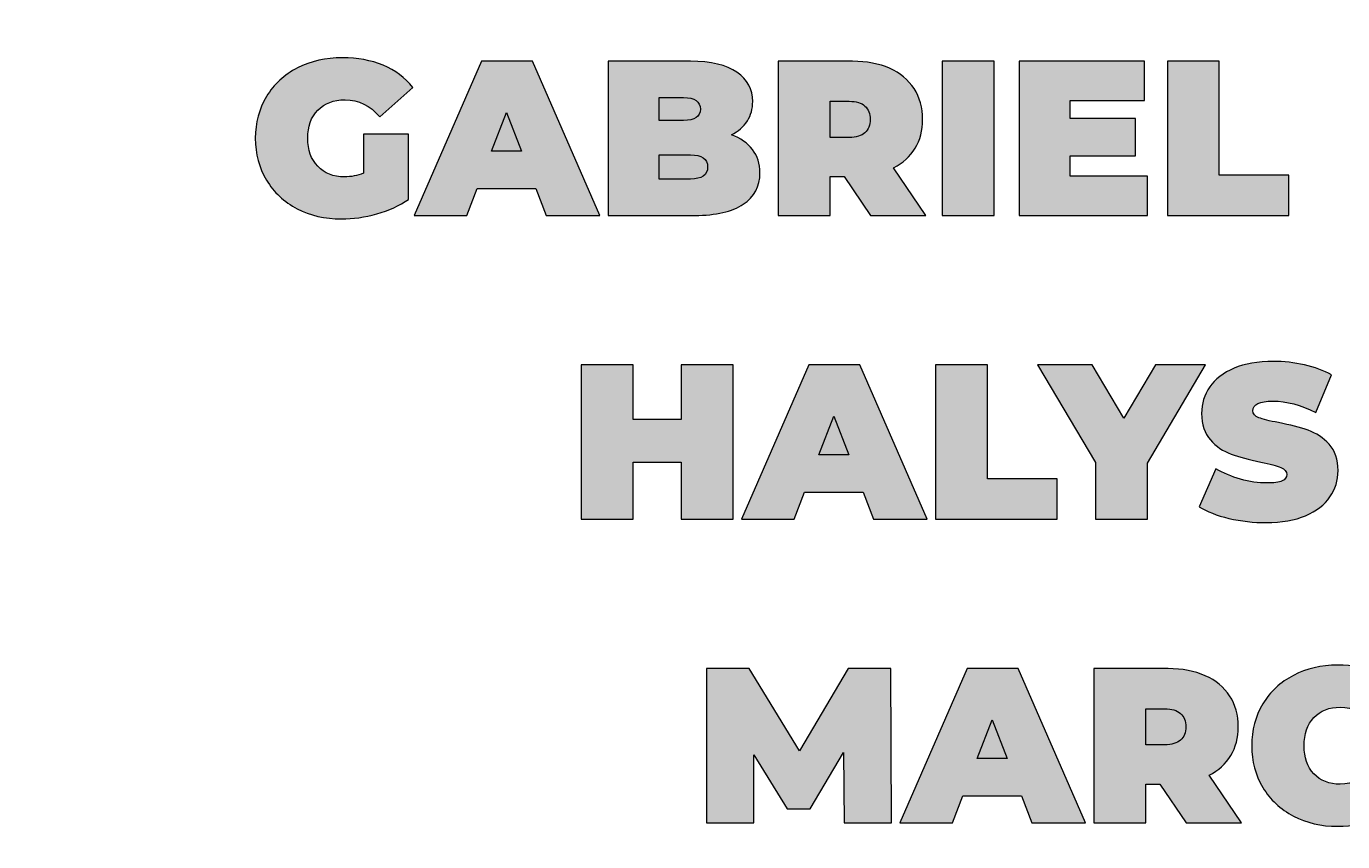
# Model space of a CAD drawing. Header units: centimetres. Extents: x -11.4 to 58.6, y -38.7 to 22.4.
# Drawn here: x -7.841 to -4.558, y 8.93 to 10.962 of the extents above; entities that cross this region are included whole.
import ezdxf

# ---------------------------------------------------------------- set-up
doc = ezdxf.new("R2010")
doc.units = ezdxf.units.CM
doc.header["$MEASUREMENT"] = 0
doc.layers.add('Camada 1', color=7, linetype='Continuous')

msp = doc.modelspace()

# ---------------------------------------------------------------- hatches: boundary and pattern name
at = {"layer": 'Camada 1', "true_color": 0x373435}
h = msp.add_hatch(color=250, dxfattribs=at)
edge = h.paths.add_edge_path()
edge.add_spline(control_points=[(-7.00018, 10.69326), (-7.00018, 10.69326), (-6.88766, 10.69326), (-6.88766, 10.69326), (-6.88766, 10.69326), (-6.88766, 10.53079), (-6.88766, 10.53079), (-6.91035, 10.51505), (-6.93669, 10.50298), (-6.9667, 10.49456), (-6.99671, 10.48615), (-7.02616, 10.48194), (-7.05507, 10.48194), (-7.09606, 10.48194), (-7.13283, 10.49045), (-7.1654, 10.50747), (-7.19796, 10.52448), (-7.22349, 10.54826), (-7.24196, 10.57882), (-7.26045, 10.60937), (-7.26969, 10.64404), (-7.26969, 10.68283), (-7.26969, 10.72162), (-7.26045, 10.75629), (-7.24196, 10.78685), (-7.22349, 10.8174), (-7.19769, 10.84119), (-7.16457, 10.8582), (-7.13146, 10.87522), (-7.09404, 10.88372), (-7.05233, 10.88372), (-7.01464, 10.88372), (-6.98088, 10.87741), (-6.95106, 10.86479), (-6.92123, 10.85217), (-6.89644, 10.83378), (-6.87668, 10.80962), (-6.87668, 10.80962), (-6.95957, 10.73662), (-6.95957, 10.73662), (-6.98372, 10.7648), (-7.01244, 10.77889), (-7.04574, 10.77889), (-7.07428, 10.77889), (-7.09697, 10.77029), (-7.1138, 10.75309), (-7.13064, 10.73589), (-7.13905, 10.71247), (-7.13905, 10.68283), (-7.13905, 10.65392), (-7.13073, 10.63069), (-7.11407, 10.61312), (-7.09743, 10.59556), (-7.0752, 10.58678), (-7.04739, 10.58678), (-7.03092, 10.58678), (-7.01518, 10.58989), (-7.00018, 10.59611), (-7.00018, 10.59611), (-7.00018, 10.69326), (-7.00018, 10.69326)], knot_values=[0, 0, 0, 0, 0.05, 0.05, 0.05, 0.1, 0.1, 0.1, 0.15, 0.15, 0.15, 0.2, 0.2, 0.2, 0.25, 0.25, 0.25, 0.3, 0.3, 0.3, 0.35, 0.35, 0.35, 0.4, 0.4, 0.4, 0.45, 0.45, 0.45, 0.5, 0.5, 0.5, 0.55, 0.55, 0.55, 0.6, 0.6, 0.6, 0.65, 0.65, 0.65, 0.7, 0.7, 0.7, 0.75, 0.75, 0.75, 0.8, 0.8, 0.8, 0.85, 0.85, 0.85, 0.9, 0.9, 0.9, 0.95, 0.95, 0.95, 1, 1, 1, 1], degree=3, periodic=1)
h = msp.add_hatch(color=250, dxfattribs=at)
edge = h.paths.add_edge_path()
edge.add_spline(control_points=[(-6.57041, 10.55769), (-6.57041, 10.55769), (-6.71641, 10.55769), (-6.71641, 10.55769), (-6.71641, 10.55769), (-6.74221, 10.49072), (-6.74221, 10.49072), (-6.74221, 10.49072), (-6.87394, 10.49072), (-6.87394, 10.49072), (-6.87394, 10.49072), (-6.70598, 10.87494), (-6.70598, 10.87494), (-6.70598, 10.87494), (-6.57864, 10.87494), (-6.57864, 10.87494), (-6.57864, 10.87494), (-6.41068, 10.49072), (-6.41068, 10.49072), (-6.41068, 10.49072), (-6.54461, 10.49072), (-6.54461, 10.49072), (-6.54461, 10.49072), (-6.57041, 10.55769), (-6.57041, 10.55769)], knot_values=[0, 0, 0, 0, 0.125, 0.125, 0.125, 0.25, 0.25, 0.25, 0.375, 0.375, 0.375, 0.5, 0.5, 0.5, 0.625, 0.625, 0.625, 0.75, 0.75, 0.75, 0.875, 0.875, 0.875, 1, 1, 1, 1], degree=3, periodic=1)
h = msp.add_hatch(color=250, dxfattribs=at)
edge = h.paths.add_edge_path()
edge.add_spline(control_points=[(-6.08245, 10.69161), (-6.05976, 10.6832), (-6.0422, 10.67094), (-6.02975, 10.65484), (-6.01731, 10.63874), (-6.01109, 10.61934), (-6.01109, 10.59666), (-6.01109, 10.56299), (-6.025, 10.53692), (-6.05281, 10.51844), (-6.08062, 10.49996), (-6.12087, 10.49072), (-6.17356, 10.49072), (-6.17356, 10.49072), (-6.38982, 10.49072), (-6.38982, 10.49072), (-6.38982, 10.49072), (-6.38982, 10.87494), (-6.38982, 10.87494), (-6.38982, 10.87494), (-6.18454, 10.87494), (-6.18454, 10.87494), (-6.13331, 10.87494), (-6.09461, 10.86579), (-6.06845, 10.8475), (-6.04229, 10.8292), (-6.02921, 10.80487), (-6.02921, 10.7745), (-6.02921, 10.75656), (-6.03369, 10.74046), (-6.04265, 10.72619), (-6.05162, 10.71192), (-6.06488, 10.7004), (-6.08245, 10.69161)], knot_values=[0, 0, 0, 0, 0.0909091, 0.0909091, 0.0909091, 0.1818182, 0.1818182, 0.1818182, 0.2727273, 0.2727273, 0.2727273, 0.3636364, 0.3636364, 0.3636364, 0.4545455, 0.4545455, 0.4545455, 0.5454545, 0.5454545, 0.5454545, 0.6363636, 0.6363636, 0.6363636, 0.7272727, 0.7272727, 0.7272727, 0.8181818, 0.8181818, 0.8181818, 0.9090909, 0.9090909, 0.9090909, 1, 1, 1, 1], degree=3, periodic=1)
h = msp.add_hatch(color=250, dxfattribs=at)
edge = h.paths.add_edge_path()
edge.add_spline(control_points=[(-5.80087, 10.58733), (-5.80087, 10.58733), (-5.836, 10.58733), (-5.836, 10.58733), (-5.836, 10.58733), (-5.836, 10.49072), (-5.836, 10.49072), (-5.836, 10.49072), (-5.96554, 10.49072), (-5.96554, 10.49072), (-5.96554, 10.49072), (-5.96554, 10.87494), (-5.96554, 10.87494), (-5.96554, 10.87494), (-5.78056, 10.87494), (-5.78056, 10.87494), (-5.74507, 10.87494), (-5.71415, 10.86909), (-5.6878, 10.85738), (-5.66145, 10.84567), (-5.64114, 10.82884), (-5.62687, 10.80688), (-5.6126, 10.78492), (-5.60547, 10.75931), (-5.60547, 10.73004), (-5.60547, 10.70259), (-5.61169, 10.67862), (-5.62413, 10.65813), (-5.63657, 10.63764), (-5.6545, 10.62136), (-5.67792, 10.60928), (-5.67792, 10.60928), (-5.59723, 10.49072), (-5.59723, 10.49072), (-5.59723, 10.49072), (-5.73555, 10.49072), (-5.73555, 10.49072), (-5.73555, 10.49072), (-5.80087, 10.58733), (-5.80087, 10.58733)], knot_values=[0, 0, 0, 0, 0.0769231, 0.0769231, 0.0769231, 0.1538462, 0.1538462, 0.1538462, 0.2307692, 0.2307692, 0.2307692, 0.3076923, 0.3076923, 0.3076923, 0.3846154, 0.3846154, 0.3846154, 0.4615385, 0.4615385, 0.4615385, 0.5384615, 0.5384615, 0.5384615, 0.6153846, 0.6153846, 0.6153846, 0.6923077, 0.6923077, 0.6923077, 0.7692308, 0.7692308, 0.7692308, 0.8461538, 0.8461538, 0.8461538, 0.9230769, 0.9230769, 0.9230769, 1, 1, 1, 1], degree=3, periodic=1)
h = msp.add_hatch(color=250, dxfattribs=at)
edge = h.paths.add_edge_path()
edge.add_spline(control_points=[(-5.55662, 10.87494), (-5.55662, 10.87494), (-5.42708, 10.87494), (-5.42708, 10.87494), (-5.42708, 10.87494), (-5.42708, 10.49072), (-5.42708, 10.49072), (-5.42708, 10.49072), (-5.55662, 10.49072), (-5.55662, 10.49072), (-5.55662, 10.49072), (-5.55662, 10.87494), (-5.55662, 10.87494)], knot_values=[0, 0, 0, 0, 0.25, 0.25, 0.25, 0.5, 0.5, 0.5, 0.75, 0.75, 0.75, 1, 1, 1, 1], degree=3, periodic=1)
h = msp.add_hatch(color=250, dxfattribs=at)
edge = h.paths.add_edge_path()
edge.add_spline(control_points=[(-5.04506, 10.58842), (-5.04506, 10.58842), (-5.04506, 10.49072), (-5.04506, 10.49072), (-5.04506, 10.49072), (-5.36451, 10.49072), (-5.36451, 10.49072), (-5.36451, 10.49072), (-5.36451, 10.87494), (-5.36451, 10.87494), (-5.36451, 10.87494), (-5.05219, 10.87494), (-5.05219, 10.87494), (-5.05219, 10.87494), (-5.05219, 10.77724), (-5.05219, 10.77724), (-5.05219, 10.77724), (-5.23716, 10.77724), (-5.23716, 10.77724), (-5.23716, 10.77724), (-5.23716, 10.73223), (-5.23716, 10.73223), (-5.23716, 10.73223), (-5.0747, 10.73223), (-5.0747, 10.73223), (-5.0747, 10.73223), (-5.0747, 10.63892), (-5.0747, 10.63892), (-5.0747, 10.63892), (-5.23716, 10.63892), (-5.23716, 10.63892), (-5.23716, 10.63892), (-5.23716, 10.58842), (-5.23716, 10.58842), (-5.23716, 10.58842), (-5.04506, 10.58842), (-5.04506, 10.58842)], knot_values=[0, 0, 0, 0, 0.0833333, 0.0833333, 0.0833333, 0.1666667, 0.1666667, 0.1666667, 0.25, 0.25, 0.25, 0.3333333, 0.3333333, 0.3333333, 0.4166667, 0.4166667, 0.4166667, 0.5, 0.5, 0.5, 0.5833333, 0.5833333, 0.5833333, 0.6666667, 0.6666667, 0.6666667, 0.75, 0.75, 0.75, 0.8333333, 0.8333333, 0.8333333, 0.9166667, 0.9166667, 0.9166667, 1, 1, 1, 1], degree=3, periodic=1)
h = msp.add_hatch(color=250, dxfattribs=at)
edge = h.paths.add_edge_path()
edge.add_spline(control_points=[(-4.99511, 10.87494), (-4.99511, 10.87494), (-4.86557, 10.87494), (-4.86557, 10.87494), (-4.86557, 10.87494), (-4.86557, 10.59117), (-4.86557, 10.59117), (-4.86557, 10.59117), (-4.69212, 10.59117), (-4.69212, 10.59117), (-4.69212, 10.59117), (-4.69212, 10.49072), (-4.69212, 10.49072), (-4.69212, 10.49072), (-4.99511, 10.49072), (-4.99511, 10.49072), (-4.99511, 10.49072), (-4.99511, 10.87494), (-4.99511, 10.87494)], knot_values=[0, 0, 0, 0, 0.1666667, 0.1666667, 0.1666667, 0.3333333, 0.3333333, 0.3333333, 0.5, 0.5, 0.5, 0.6666667, 0.6666667, 0.6666667, 0.8333333, 0.8333333, 0.8333333, 1, 1, 1, 1], degree=3, periodic=1)
h = msp.add_hatch(color=250, dxfattribs=at)
edge = h.paths.add_edge_path()
edge.add_spline(control_points=[(-6.26248, 10.78438), (-6.26248, 10.78438), (-6.26248, 10.72729), (-6.26248, 10.72729), (-6.26248, 10.72729), (-6.2021, 10.72729), (-6.2021, 10.72729), (-6.17393, 10.72729), (-6.15984, 10.7368), (-6.15984, 10.75583), (-6.15984, 10.77486), (-6.17393, 10.78438), (-6.2021, 10.78438), (-6.2021, 10.78438), (-6.26248, 10.78438), (-6.26248, 10.78438)], knot_values=[0, 0, 0, 0, 0.2, 0.2, 0.2, 0.4, 0.4, 0.4, 0.6, 0.6, 0.6, 0.8, 0.8, 0.8, 1, 1, 1, 1], degree=3, periodic=1)
h = msp.add_hatch(color=250, dxfattribs=at)
edge = h.paths.add_edge_path()
edge.add_spline(control_points=[(-5.7361, 10.73004), (-5.7361, 10.74431), (-5.74049, 10.75538), (-5.74927, 10.76325), (-5.75806, 10.77111), (-5.77123, 10.77504), (-5.78879, 10.77504), (-5.78879, 10.77504), (-5.836, 10.77504), (-5.836, 10.77504), (-5.836, 10.77504), (-5.836, 10.68503), (-5.836, 10.68503), (-5.836, 10.68503), (-5.78879, 10.68503), (-5.78879, 10.68503), (-5.77123, 10.68503), (-5.75806, 10.68896), (-5.74927, 10.69683), (-5.74049, 10.7047), (-5.7361, 10.71577), (-5.7361, 10.73004)], knot_values=[0, 0, 0, 0, 0.1428571, 0.1428571, 0.1428571, 0.2857143, 0.2857143, 0.2857143, 0.4285714, 0.4285714, 0.4285714, 0.5714286, 0.5714286, 0.5714286, 0.7142857, 0.7142857, 0.7142857, 0.8571429, 0.8571429, 0.8571429, 1, 1, 1, 1], degree=3, periodic=1)
h = msp.add_hatch(color=250, dxfattribs=at)
edge = h.paths.add_edge_path()
edge.add_spline(control_points=[(-6.60608, 10.651), (-6.60608, 10.651), (-6.64341, 10.7476), (-6.64341, 10.7476), (-6.64341, 10.7476), (-6.68073, 10.651), (-6.68073, 10.651), (-6.68073, 10.651), (-6.60608, 10.651), (-6.60608, 10.651)], knot_values=[0, 0, 0, 0, 0.3333333, 0.3333333, 0.3333333, 0.6666667, 0.6666667, 0.6666667, 1, 1, 1, 1], degree=3, periodic=1)
h = msp.add_hatch(color=250, dxfattribs=at)
edge = h.paths.add_edge_path()
edge.add_spline(control_points=[(-6.18454, 10.58129), (-6.156, 10.58129), (-6.14173, 10.59135), (-6.14173, 10.61148), (-6.14173, 10.6316), (-6.156, 10.64167), (-6.18454, 10.64167), (-6.18454, 10.64167), (-6.26248, 10.64167), (-6.26248, 10.64167), (-6.26248, 10.64167), (-6.26248, 10.58129), (-6.26248, 10.58129), (-6.26248, 10.58129), (-6.18454, 10.58129), (-6.18454, 10.58129)], knot_values=[0, 0, 0, 0, 0.2, 0.2, 0.2, 0.4, 0.4, 0.4, 0.6, 0.6, 0.6, 0.8, 0.8, 0.8, 1, 1, 1, 1], degree=3, periodic=1)
h = msp.add_hatch(color=250, dxfattribs=at)
edge = h.paths.add_edge_path()
edge.add_spline(control_points=[(-6.07833, 10.11803), (-6.07833, 10.11803), (-6.07833, 9.73381), (-6.07833, 9.73381), (-6.07833, 9.73381), (-6.20787, 9.73381), (-6.20787, 9.73381), (-6.20787, 9.73381), (-6.20787, 9.87542), (-6.20787, 9.87542), (-6.20787, 9.87542), (-6.32753, 9.87542), (-6.32753, 9.87542), (-6.32753, 9.87542), (-6.32753, 9.73381), (-6.32753, 9.73381), (-6.32753, 9.73381), (-6.45706, 9.73381), (-6.45706, 9.73381), (-6.45706, 9.73381), (-6.45706, 10.11803), (-6.45706, 10.11803), (-6.45706, 10.11803), (-6.32753, 10.11803), (-6.32753, 10.11803), (-6.32753, 10.11803), (-6.32753, 9.98191), (-6.32753, 9.98191), (-6.32753, 9.98191), (-6.20787, 9.98191), (-6.20787, 9.98191), (-6.20787, 9.98191), (-6.20787, 10.11803), (-6.20787, 10.11803), (-6.20787, 10.11803), (-6.07833, 10.11803), (-6.07833, 10.11803)], knot_values=[0, 0, 0, 0, 0.0833333, 0.0833333, 0.0833333, 0.1666667, 0.1666667, 0.1666667, 0.25, 0.25, 0.25, 0.3333333, 0.3333333, 0.3333333, 0.4166667, 0.4166667, 0.4166667, 0.5, 0.5, 0.5, 0.5833333, 0.5833333, 0.5833333, 0.6666667, 0.6666667, 0.6666667, 0.75, 0.75, 0.75, 0.8333333, 0.8333333, 0.8333333, 0.9166667, 0.9166667, 0.9166667, 1, 1, 1, 1], degree=3, periodic=1)
h = msp.add_hatch(color=250, dxfattribs=at)
edge = h.paths.add_edge_path()
edge.add_spline(control_points=[(-5.75394, 9.80077), (-5.75394, 9.80077), (-5.89995, 9.80077), (-5.89995, 9.80077), (-5.89995, 9.80077), (-5.92574, 9.73381), (-5.92574, 9.73381), (-5.92574, 9.73381), (-6.05748, 9.73381), (-6.05748, 9.73381), (-6.05748, 9.73381), (-5.88952, 10.11803), (-5.88952, 10.11803), (-5.88952, 10.11803), (-5.76218, 10.11803), (-5.76218, 10.11803), (-5.76218, 10.11803), (-5.59422, 9.73381), (-5.59422, 9.73381), (-5.59422, 9.73381), (-5.72814, 9.73381), (-5.72814, 9.73381), (-5.72814, 9.73381), (-5.75394, 9.80077), (-5.75394, 9.80077)], knot_values=[0, 0, 0, 0, 0.125, 0.125, 0.125, 0.25, 0.25, 0.25, 0.375, 0.375, 0.375, 0.5, 0.5, 0.5, 0.625, 0.625, 0.625, 0.75, 0.75, 0.75, 0.875, 0.875, 0.875, 1, 1, 1, 1], degree=3, periodic=1)
h = msp.add_hatch(color=250, dxfattribs=at)
edge = h.paths.add_edge_path()
edge.add_spline(control_points=[(-5.57336, 10.11803), (-5.57336, 10.11803), (-5.44382, 10.11803), (-5.44382, 10.11803), (-5.44382, 10.11803), (-5.44382, 9.83426), (-5.44382, 9.83426), (-5.44382, 9.83426), (-5.27037, 9.83426), (-5.27037, 9.83426), (-5.27037, 9.83426), (-5.27037, 9.73381), (-5.27037, 9.73381), (-5.27037, 9.73381), (-5.57336, 9.73381), (-5.57336, 9.73381), (-5.57336, 9.73381), (-5.57336, 10.11803), (-5.57336, 10.11803)], knot_values=[0, 0, 0, 0, 0.1666667, 0.1666667, 0.1666667, 0.3333333, 0.3333333, 0.3333333, 0.5, 0.5, 0.5, 0.6666667, 0.6666667, 0.6666667, 0.8333333, 0.8333333, 0.8333333, 1, 1, 1, 1], degree=3, periodic=1)
h = msp.add_hatch(color=250, dxfattribs=at)
edge = h.paths.add_edge_path()
edge.add_spline(control_points=[(-5.04478, 9.87323), (-5.04478, 9.87323), (-5.04478, 9.73381), (-5.04478, 9.73381), (-5.04478, 9.73381), (-5.17432, 9.73381), (-5.17432, 9.73381), (-5.17432, 9.73381), (-5.17432, 9.87487), (-5.17432, 9.87487), (-5.17432, 9.87487), (-5.31923, 10.11803), (-5.31923, 10.11803), (-5.31923, 10.11803), (-5.18255, 10.11803), (-5.18255, 10.11803), (-5.18255, 10.11803), (-5.10406, 9.9852), (-5.10406, 9.9852), (-5.10406, 9.9852), (-5.02502, 10.11803), (-5.02502, 10.11803), (-5.02502, 10.11803), (-4.89988, 10.11803), (-4.89988, 10.11803), (-4.89988, 10.11803), (-5.04478, 9.87323), (-5.04478, 9.87323)], knot_values=[0, 0, 0, 0, 0.1111111, 0.1111111, 0.1111111, 0.2222222, 0.2222222, 0.2222222, 0.3333333, 0.3333333, 0.3333333, 0.4444444, 0.4444444, 0.4444444, 0.5555556, 0.5555556, 0.5555556, 0.6666667, 0.6666667, 0.6666667, 0.7777778, 0.7777778, 0.7777778, 0.8888889, 0.8888889, 0.8888889, 1, 1, 1, 1], degree=3, periodic=1)
h = msp.add_hatch(color=250, dxfattribs=at)
edge = h.paths.add_edge_path()
edge.add_spline(control_points=[(-4.74839, 9.72503), (-4.78022, 9.72503), (-4.81123, 9.72859), (-4.84142, 9.73573), (-4.87161, 9.74287), (-4.8964, 9.75247), (-4.91579, 9.76455), (-4.91579, 9.76455), (-4.87408, 9.85896), (-4.87408, 9.85896), (-4.85578, 9.84835), (-4.83529, 9.83984), (-4.8126, 9.83343), (-4.78992, 9.82703), (-4.76814, 9.82383), (-4.74729, 9.82383), (-4.72936, 9.82383), (-4.71655, 9.82556), (-4.70887, 9.82904), (-4.70118, 9.83252), (-4.69734, 9.83773), (-4.69734, 9.84468), (-4.69734, 9.85274), (-4.70237, 9.85877), (-4.71243, 9.8628), (-4.7225, 9.86682), (-4.73905, 9.87121), (-4.76211, 9.87597), (-4.79175, 9.88219), (-4.81645, 9.88887), (-4.83621, 9.89601), (-4.85597, 9.90314), (-4.87316, 9.91485), (-4.8878, 9.93114), (-4.90244, 9.94742), (-4.90976, 9.96946), (-4.90976, 9.99727), (-4.90976, 10.02143), (-4.90299, 10.04338), (-4.88945, 10.06314), (-4.87591, 10.0829), (-4.85569, 10.09845), (-4.82879, 10.1098), (-4.8019, 10.12114), (-4.76924, 10.12681), (-4.73082, 10.12681), (-4.70447, 10.12681), (-4.67859, 10.12398), (-4.65315, 10.11831), (-4.62772, 10.11263), (-4.60531, 10.10431), (-4.58592, 10.09333), (-4.58592, 10.09333), (-4.62489, 9.99947), (-4.62489, 9.99947), (-4.66258, 10.0185), (-4.69826, 10.02801), (-4.73192, 10.02801), (-4.76522, 10.02801), (-4.78187, 10.01996), (-4.78187, 10.00386), (-4.78187, 9.99618), (-4.77693, 9.99042), (-4.76705, 9.98657), (-4.75717, 9.98273), (-4.74088, 9.97861), (-4.7182, 9.97422), (-4.68892, 9.96873), (-4.66422, 9.96242), (-4.6441, 9.95529), (-4.62397, 9.94815), (-4.6065, 9.93653), (-4.59168, 9.92043), (-4.57686, 9.90433), (-4.56945, 9.88238), (-4.56945, 9.85456), (-4.56945, 9.83041), (-4.57622, 9.80855), (-4.58976, 9.78897), (-4.6033, 9.7694), (-4.62351, 9.75385), (-4.65041, 9.74232), (-4.6773, 9.73079), (-4.70996, 9.72503), (-4.74839, 9.72503)], knot_values=[0, 0, 0, 0, 0.0357143, 0.0357143, 0.0357143, 0.0714286, 0.0714286, 0.0714286, 0.1071429, 0.1071429, 0.1071429, 0.1428571, 0.1428571, 0.1428571, 0.1785714, 0.1785714, 0.1785714, 0.2142857, 0.2142857, 0.2142857, 0.25, 0.25, 0.25, 0.2857143, 0.2857143, 0.2857143, 0.3214286, 0.3214286, 0.3214286, 0.3571429, 0.3571429, 0.3571429, 0.3928571, 0.3928571, 0.3928571, 0.4285714, 0.4285714, 0.4285714, 0.4642857, 0.4642857, 0.4642857, 0.5, 0.5, 0.5, 0.5357143, 0.5357143, 0.5357143, 0.5714286, 0.5714286, 0.5714286, 0.6071429, 0.6071429, 0.6071429, 0.6428571, 0.6428571, 0.6428571, 0.6785714, 0.6785714, 0.6785714, 0.7142857, 0.7142857, 0.7142857, 0.75, 0.75, 0.75, 0.7857143, 0.7857143, 0.7857143, 0.8214286, 0.8214286, 0.8214286, 0.8571429, 0.8571429, 0.8571429, 0.8928571, 0.8928571, 0.8928571, 0.9285714, 0.9285714, 0.9285714, 0.9642857, 0.9642857, 0.9642857, 1, 1, 1, 1], degree=3, periodic=1)
h = msp.add_hatch(color=250, dxfattribs=at)
edge = h.paths.add_edge_path()
edge.add_spline(control_points=[(-5.78962, 9.89408), (-5.78962, 9.89408), (-5.82694, 9.99069), (-5.82694, 9.99069), (-5.82694, 9.99069), (-5.86427, 9.89408), (-5.86427, 9.89408), (-5.86427, 9.89408), (-5.78962, 9.89408), (-5.78962, 9.89408)], knot_values=[0, 0, 0, 0, 0.3333333, 0.3333333, 0.3333333, 0.6666667, 0.6666667, 0.6666667, 1, 1, 1, 1], degree=3, periodic=1)
h = msp.add_hatch(color=250, dxfattribs=at)
edge = h.paths.add_edge_path()
edge.add_spline(control_points=[(-5.80142, 8.9769), (-5.80142, 8.9769), (-5.80252, 9.15199), (-5.80252, 9.15199), (-5.80252, 9.15199), (-5.88595, 9.01148), (-5.88595, 9.01148), (-5.88595, 9.01148), (-5.94303, 9.01148), (-5.94303, 9.01148), (-5.94303, 9.01148), (-6.02646, 9.14595), (-6.02646, 9.14595), (-6.02646, 9.14595), (-6.02646, 8.9769), (-6.02646, 8.9769), (-6.02646, 8.9769), (-6.14447, 8.9769), (-6.14447, 8.9769), (-6.14447, 8.9769), (-6.14447, 9.36112), (-6.14447, 9.36112), (-6.14447, 9.36112), (-6.03799, 9.36112), (-6.03799, 9.36112), (-6.03799, 9.36112), (-5.91284, 9.15638), (-5.91284, 9.15638), (-5.91284, 9.15638), (-5.79099, 9.36112), (-5.79099, 9.36112), (-5.79099, 9.36112), (-5.68451, 9.36112), (-5.68451, 9.36112), (-5.68451, 9.36112), (-5.68341, 8.9769), (-5.68341, 8.9769), (-5.68341, 8.9769), (-5.80142, 8.9769), (-5.80142, 8.9769)], knot_values=[0, 0, 0, 0, 0.0769231, 0.0769231, 0.0769231, 0.1538462, 0.1538462, 0.1538462, 0.2307692, 0.2307692, 0.2307692, 0.3076923, 0.3076923, 0.3076923, 0.3846154, 0.3846154, 0.3846154, 0.4615385, 0.4615385, 0.4615385, 0.5384615, 0.5384615, 0.5384615, 0.6153846, 0.6153846, 0.6153846, 0.6923077, 0.6923077, 0.6923077, 0.7692308, 0.7692308, 0.7692308, 0.8461538, 0.8461538, 0.8461538, 0.9230769, 0.9230769, 0.9230769, 1, 1, 1, 1], degree=3, periodic=1)
h = msp.add_hatch(color=250, dxfattribs=at)
edge = h.paths.add_edge_path()
edge.add_spline(control_points=[(-5.35902, 9.04386), (-5.35902, 9.04386), (-5.50502, 9.04386), (-5.50502, 9.04386), (-5.50502, 9.04386), (-5.53082, 8.9769), (-5.53082, 8.9769), (-5.53082, 8.9769), (-5.66255, 8.9769), (-5.66255, 8.9769), (-5.66255, 8.9769), (-5.49459, 9.36112), (-5.49459, 9.36112), (-5.49459, 9.36112), (-5.36725, 9.36112), (-5.36725, 9.36112), (-5.36725, 9.36112), (-5.19929, 8.9769), (-5.19929, 8.9769), (-5.19929, 8.9769), (-5.33322, 8.9769), (-5.33322, 8.9769), (-5.33322, 8.9769), (-5.35902, 9.04386), (-5.35902, 9.04386)], knot_values=[0, 0, 0, 0, 0.125, 0.125, 0.125, 0.25, 0.25, 0.25, 0.375, 0.375, 0.375, 0.5, 0.5, 0.5, 0.625, 0.625, 0.625, 0.75, 0.75, 0.75, 0.875, 0.875, 0.875, 1, 1, 1, 1], degree=3, periodic=1)
h = msp.add_hatch(color=250, dxfattribs=at)
edge = h.paths.add_edge_path()
edge.add_spline(control_points=[(-5.01377, 9.0735), (-5.01377, 9.0735), (-5.0489, 9.0735), (-5.0489, 9.0735), (-5.0489, 9.0735), (-5.0489, 8.9769), (-5.0489, 8.9769), (-5.0489, 8.9769), (-5.17843, 8.9769), (-5.17843, 8.9769), (-5.17843, 8.9769), (-5.17843, 9.36112), (-5.17843, 9.36112), (-5.17843, 9.36112), (-4.99346, 9.36112), (-4.99346, 9.36112), (-4.95796, 9.36112), (-4.92704, 9.35526), (-4.9007, 9.34355), (-4.87435, 9.33184), (-4.85404, 9.31501), (-4.83977, 9.29306), (-4.8255, 9.2711), (-4.81837, 9.24548), (-4.81837, 9.21621), (-4.81837, 9.18877), (-4.82458, 9.1648), (-4.83703, 9.14431), (-4.84947, 9.12382), (-4.8674, 9.10753), (-4.89082, 9.09546), (-4.89082, 9.09546), (-4.81013, 8.9769), (-4.81013, 8.9769), (-4.81013, 8.9769), (-4.94845, 8.9769), (-4.94845, 8.9769), (-4.94845, 8.9769), (-5.01377, 9.0735), (-5.01377, 9.0735)], knot_values=[0, 0, 0, 0, 0.0769231, 0.0769231, 0.0769231, 0.1538462, 0.1538462, 0.1538462, 0.2307692, 0.2307692, 0.2307692, 0.3076923, 0.3076923, 0.3076923, 0.3846154, 0.3846154, 0.3846154, 0.4615385, 0.4615385, 0.4615385, 0.5384615, 0.5384615, 0.5384615, 0.6153846, 0.6153846, 0.6153846, 0.6923077, 0.6923077, 0.6923077, 0.7692308, 0.7692308, 0.7692308, 0.8461538, 0.8461538, 0.8461538, 0.9230769, 0.9230769, 0.9230769, 1, 1, 1, 1], degree=3, periodic=1)
h = msp.add_hatch(color=250, dxfattribs=at)
edge = h.paths.add_edge_path()
edge.add_spline(control_points=[(-4.57082, 8.96812), (-4.61144, 8.96812), (-4.64803, 8.97662), (-4.6806, 8.99364), (-4.71316, 9.01066), (-4.73869, 9.03444), (-4.75716, 9.065), (-4.77564, 9.09555), (-4.78488, 9.13022), (-4.78488, 9.16901), (-4.78488, 9.2078), (-4.77564, 9.24247), (-4.75716, 9.27302), (-4.73869, 9.30357), (-4.71316, 9.32736), (-4.6806, 9.34438), (-4.64803, 9.36139), (-4.61144, 9.3699), (-4.57082, 9.3699), (-4.53349, 9.3699), (-4.50019, 9.36331), (-4.47092, 9.35014), (-4.44165, 9.33697), (-4.4175, 9.31794), (-4.39847, 9.29306), (-4.39847, 9.29306), (-4.48025, 9.22005), (-4.48025, 9.22005), (-4.50404, 9.25006), (-4.53203, 9.26506), (-4.56423, 9.26506), (-4.59131, 9.26506), (-4.61308, 9.25637), (-4.62955, 9.23899), (-4.64602, 9.22161), (-4.65425, 9.19828), (-4.65425, 9.16901), (-4.65425, 9.13973), (-4.64602, 9.11641), (-4.62955, 9.09903), (-4.61308, 9.08164), (-4.59131, 9.07295), (-4.56423, 9.07295), (-4.53203, 9.07295), (-4.50404, 9.08795), (-4.48025, 9.11796), (-4.48025, 9.11796), (-4.39847, 9.04496), (-4.39847, 9.04496), (-4.4175, 9.02008), (-4.44165, 9.00105), (-4.47092, 8.98788), (-4.50019, 8.9747), (-4.53349, 8.96812), (-4.57082, 8.96812)], knot_values=[0, 0, 0, 0, 0.0555556, 0.0555556, 0.0555556, 0.1111111, 0.1111111, 0.1111111, 0.1666667, 0.1666667, 0.1666667, 0.2222222, 0.2222222, 0.2222222, 0.2777778, 0.2777778, 0.2777778, 0.3333333, 0.3333333, 0.3333333, 0.3888889, 0.3888889, 0.3888889, 0.4444444, 0.4444444, 0.4444444, 0.5, 0.5, 0.5, 0.5555556, 0.5555556, 0.5555556, 0.6111111, 0.6111111, 0.6111111, 0.6666667, 0.6666667, 0.6666667, 0.7222222, 0.7222222, 0.7222222, 0.7777778, 0.7777778, 0.7777778, 0.8333333, 0.8333333, 0.8333333, 0.8888889, 0.8888889, 0.8888889, 0.9444444, 0.9444444, 0.9444444, 1, 1, 1, 1], degree=3, periodic=1)
h = msp.add_hatch(color=250, dxfattribs=at)
edge = h.paths.add_edge_path()
edge.add_spline(control_points=[(-4.949, 9.21621), (-4.949, 9.23048), (-4.95339, 9.24155), (-4.96217, 9.24942), (-4.97096, 9.25729), (-4.98413, 9.26122), (-5.00169, 9.26122), (-5.00169, 9.26122), (-5.0489, 9.26122), (-5.0489, 9.26122), (-5.0489, 9.26122), (-5.0489, 9.1712), (-5.0489, 9.1712), (-5.0489, 9.1712), (-5.00169, 9.1712), (-5.00169, 9.1712), (-4.98413, 9.1712), (-4.97096, 9.17514), (-4.96217, 9.18301), (-4.95339, 9.19087), (-4.949, 9.20194), (-4.949, 9.21621)], knot_values=[0, 0, 0, 0, 0.1428571, 0.1428571, 0.1428571, 0.2857143, 0.2857143, 0.2857143, 0.4285714, 0.4285714, 0.4285714, 0.5714286, 0.5714286, 0.5714286, 0.7142857, 0.7142857, 0.7142857, 0.8571429, 0.8571429, 0.8571429, 1, 1, 1, 1], degree=3, periodic=1)
h = msp.add_hatch(color=250, dxfattribs=at)
edge = h.paths.add_edge_path()
edge.add_spline(control_points=[(-5.39469, 9.13717), (-5.39469, 9.13717), (-5.43202, 9.23378), (-5.43202, 9.23378), (-5.43202, 9.23378), (-5.46934, 9.13717), (-5.46934, 9.13717), (-5.46934, 9.13717), (-5.39469, 9.13717), (-5.39469, 9.13717)], knot_values=[0, 0, 0, 0, 0.3333333, 0.3333333, 0.3333333, 0.6666667, 0.6666667, 0.6666667, 1, 1, 1, 1], degree=3, periodic=1)

# ---------------------------------------------------------------- linework, layer by layer
at = {"layer": 'Camada 1', "color": 250, "lineweight": 20}
msp.add_open_spline([(-6.39065, 22.42335), (-6.39065, 22.42335), (-3.39065, 22.42335), (-3.39065, 22.42335), (2.10935, 22.42335), (6.60935, 17.92336), (6.60935, 12.42336), (6.60935, 12.42336), (6.60935, -27.57665), (6.60935, -27.57665), (6.60935, -27.57665), (-11.39065, -27.57665), (-11.39065, -27.57665), (-11.39065, -27.57665), (-11.39065, 17.42334), (-11.39065, 17.42334), (-11.39065, 20.17334), (-9.14065, 22.42335), (-6.39065, 22.42335)], degree=3, knots=[0, 0, 0, 0, 0.1666667, 0.1666667, 0.1666667, 0.3333333, 0.3333333, 0.3333333, 0.5, 0.5, 0.5, 0.6666667, 0.6666667, 0.6666667, 0.8333333, 0.8333333, 0.8333333, 1, 1, 1, 1], dxfattribs=at)
at = {"layer": 'Camada 1', "color": 250}
for points, knots in [([(-7.00018, 10.69326), (-7.00018, 10.69326), (-6.88766, 10.69326), (-6.88766, 10.69326), (-6.88766, 10.69326), (-6.88766, 10.53079), (-6.88766, 10.53079), (-6.91035, 10.51505), (-6.93669, 10.50298), (-6.9667, 10.49456), (-6.99671, 10.48615), (-7.02616, 10.48194), (-7.05507, 10.48194), (-7.09606, 10.48194), (-7.13283, 10.49045), (-7.1654, 10.50747), (-7.19796, 10.52448), (-7.22349, 10.54826), (-7.24196, 10.57882), (-7.26045, 10.60937), (-7.26969, 10.64404), (-7.26969, 10.68283), (-7.26969, 10.72162), (-7.26045, 10.75629), (-7.24196, 10.78685), (-7.22349, 10.8174), (-7.19769, 10.84119), (-7.16457, 10.8582), (-7.13146, 10.87522), (-7.09404, 10.88372), (-7.05233, 10.88372), (-7.01464, 10.88372), (-6.98088, 10.87741), (-6.95106, 10.86479), (-6.92123, 10.85217), (-6.89644, 10.83378), (-6.87668, 10.80962), (-6.87668, 10.80962), (-6.95957, 10.73662), (-6.95957, 10.73662), (-6.98372, 10.7648), (-7.01244, 10.77889), (-7.04574, 10.77889), (-7.07428, 10.77889), (-7.09697, 10.77029), (-7.1138, 10.75309), (-7.13064, 10.73589), (-7.13905, 10.71247), (-7.13905, 10.68283), (-7.13905, 10.65392), (-7.13073, 10.63069), (-7.11407, 10.61312), (-7.09743, 10.59556), (-7.0752, 10.58678), (-7.04739, 10.58678), (-7.03092, 10.58678), (-7.01518, 10.58989), (-7.00018, 10.59611), (-7.00018, 10.59611), (-7.00018, 10.69326), (-7.00018, 10.69326)], [0, 0, 0, 0, 0.05, 0.05, 0.05, 0.1, 0.1, 0.1, 0.15, 0.15, 0.15, 0.2, 0.2, 0.2, 0.25, 0.25, 0.25, 0.3, 0.3, 0.3, 0.35, 0.35, 0.35, 0.4, 0.4, 0.4, 0.45, 0.45, 0.45, 0.5, 0.5, 0.5, 0.55, 0.55, 0.55, 0.6, 0.6, 0.6, 0.65, 0.65, 0.65, 0.7, 0.7, 0.7, 0.75, 0.75, 0.75, 0.8, 0.8, 0.8, 0.85, 0.85, 0.85, 0.9, 0.9, 0.9, 0.95, 0.95, 0.95, 1, 1, 1, 1]), ([(-6.57041, 10.55769), (-6.57041, 10.55769), (-6.71641, 10.55769), (-6.71641, 10.55769), (-6.71641, 10.55769), (-6.74221, 10.49072), (-6.74221, 10.49072), (-6.74221, 10.49072), (-6.87394, 10.49072), (-6.87394, 10.49072), (-6.87394, 10.49072), (-6.70598, 10.87494), (-6.70598, 10.87494), (-6.70598, 10.87494), (-6.57864, 10.87494), (-6.57864, 10.87494), (-6.57864, 10.87494), (-6.41068, 10.49072), (-6.41068, 10.49072), (-6.41068, 10.49072), (-6.54461, 10.49072), (-6.54461, 10.49072), (-6.54461, 10.49072), (-6.57041, 10.55769), (-6.57041, 10.55769)], [0, 0, 0, 0, 0.125, 0.125, 0.125, 0.25, 0.25, 0.25, 0.375, 0.375, 0.375, 0.5, 0.5, 0.5, 0.625, 0.625, 0.625, 0.75, 0.75, 0.75, 0.875, 0.875, 0.875, 1, 1, 1, 1]), ([(-6.08245, 10.69161), (-6.05976, 10.6832), (-6.0422, 10.67094), (-6.02975, 10.65484), (-6.01731, 10.63874), (-6.01109, 10.61934), (-6.01109, 10.59666), (-6.01109, 10.56299), (-6.025, 10.53692), (-6.05281, 10.51844), (-6.08062, 10.49996), (-6.12087, 10.49072), (-6.17356, 10.49072), (-6.17356, 10.49072), (-6.38982, 10.49072), (-6.38982, 10.49072), (-6.38982, 10.49072), (-6.38982, 10.87494), (-6.38982, 10.87494), (-6.38982, 10.87494), (-6.18454, 10.87494), (-6.18454, 10.87494), (-6.13331, 10.87494), (-6.09461, 10.86579), (-6.06845, 10.8475), (-6.04229, 10.8292), (-6.02921, 10.80487), (-6.02921, 10.7745), (-6.02921, 10.75656), (-6.03369, 10.74046), (-6.04265, 10.72619), (-6.05162, 10.71192), (-6.06488, 10.7004), (-6.08245, 10.69161)], [0, 0, 0, 0, 0.0909091, 0.0909091, 0.0909091, 0.1818182, 0.1818182, 0.1818182, 0.2727273, 0.2727273, 0.2727273, 0.3636364, 0.3636364, 0.3636364, 0.4545455, 0.4545455, 0.4545455, 0.5454545, 0.5454545, 0.5454545, 0.6363636, 0.6363636, 0.6363636, 0.7272727, 0.7272727, 0.7272727, 0.8181818, 0.8181818, 0.8181818, 0.9090909, 0.9090909, 0.9090909, 1, 1, 1, 1]), ([(-5.80087, 10.58733), (-5.80087, 10.58733), (-5.836, 10.58733), (-5.836, 10.58733), (-5.836, 10.58733), (-5.836, 10.49072), (-5.836, 10.49072), (-5.836, 10.49072), (-5.96554, 10.49072), (-5.96554, 10.49072), (-5.96554, 10.49072), (-5.96554, 10.87494), (-5.96554, 10.87494), (-5.96554, 10.87494), (-5.78056, 10.87494), (-5.78056, 10.87494), (-5.74507, 10.87494), (-5.71415, 10.86909), (-5.6878, 10.85738), (-5.66145, 10.84567), (-5.64114, 10.82884), (-5.62687, 10.80688), (-5.6126, 10.78492), (-5.60547, 10.75931), (-5.60547, 10.73004), (-5.60547, 10.70259), (-5.61169, 10.67862), (-5.62413, 10.65813), (-5.63657, 10.63764), (-5.6545, 10.62136), (-5.67792, 10.60928), (-5.67792, 10.60928), (-5.59723, 10.49072), (-5.59723, 10.49072), (-5.59723, 10.49072), (-5.73555, 10.49072), (-5.73555, 10.49072), (-5.73555, 10.49072), (-5.80087, 10.58733), (-5.80087, 10.58733)], [0, 0, 0, 0, 0.0769231, 0.0769231, 0.0769231, 0.1538462, 0.1538462, 0.1538462, 0.2307692, 0.2307692, 0.2307692, 0.3076923, 0.3076923, 0.3076923, 0.3846154, 0.3846154, 0.3846154, 0.4615385, 0.4615385, 0.4615385, 0.5384615, 0.5384615, 0.5384615, 0.6153846, 0.6153846, 0.6153846, 0.6923077, 0.6923077, 0.6923077, 0.7692308, 0.7692308, 0.7692308, 0.8461538, 0.8461538, 0.8461538, 0.9230769, 0.9230769, 0.9230769, 1, 1, 1, 1]), ([(-5.55662, 10.87494), (-5.55662, 10.87494), (-5.42708, 10.87494), (-5.42708, 10.87494), (-5.42708, 10.87494), (-5.42708, 10.49072), (-5.42708, 10.49072), (-5.42708, 10.49072), (-5.55662, 10.49072), (-5.55662, 10.49072), (-5.55662, 10.49072), (-5.55662, 10.87494), (-5.55662, 10.87494)], [0, 0, 0, 0, 0.25, 0.25, 0.25, 0.5, 0.5, 0.5, 0.75, 0.75, 0.75, 1, 1, 1, 1]), ([(-5.04506, 10.58842), (-5.04506, 10.58842), (-5.04506, 10.49072), (-5.04506, 10.49072), (-5.04506, 10.49072), (-5.36451, 10.49072), (-5.36451, 10.49072), (-5.36451, 10.49072), (-5.36451, 10.87494), (-5.36451, 10.87494), (-5.36451, 10.87494), (-5.05219, 10.87494), (-5.05219, 10.87494), (-5.05219, 10.87494), (-5.05219, 10.77724), (-5.05219, 10.77724), (-5.05219, 10.77724), (-5.23716, 10.77724), (-5.23716, 10.77724), (-5.23716, 10.77724), (-5.23716, 10.73223), (-5.23716, 10.73223), (-5.23716, 10.73223), (-5.0747, 10.73223), (-5.0747, 10.73223), (-5.0747, 10.73223), (-5.0747, 10.63892), (-5.0747, 10.63892), (-5.0747, 10.63892), (-5.23716, 10.63892), (-5.23716, 10.63892), (-5.23716, 10.63892), (-5.23716, 10.58842), (-5.23716, 10.58842), (-5.23716, 10.58842), (-5.04506, 10.58842), (-5.04506, 10.58842)], [0, 0, 0, 0, 0.0833333, 0.0833333, 0.0833333, 0.1666667, 0.1666667, 0.1666667, 0.25, 0.25, 0.25, 0.3333333, 0.3333333, 0.3333333, 0.4166667, 0.4166667, 0.4166667, 0.5, 0.5, 0.5, 0.5833333, 0.5833333, 0.5833333, 0.6666667, 0.6666667, 0.6666667, 0.75, 0.75, 0.75, 0.8333333, 0.8333333, 0.8333333, 0.9166667, 0.9166667, 0.9166667, 1, 1, 1, 1]), ([(-4.99511, 10.87494), (-4.99511, 10.87494), (-4.86557, 10.87494), (-4.86557, 10.87494), (-4.86557, 10.87494), (-4.86557, 10.59117), (-4.86557, 10.59117), (-4.86557, 10.59117), (-4.69212, 10.59117), (-4.69212, 10.59117), (-4.69212, 10.59117), (-4.69212, 10.49072), (-4.69212, 10.49072), (-4.69212, 10.49072), (-4.99511, 10.49072), (-4.99511, 10.49072), (-4.99511, 10.49072), (-4.99511, 10.87494), (-4.99511, 10.87494)], [0, 0, 0, 0, 0.1666667, 0.1666667, 0.1666667, 0.3333333, 0.3333333, 0.3333333, 0.5, 0.5, 0.5, 0.6666667, 0.6666667, 0.6666667, 0.8333333, 0.8333333, 0.8333333, 1, 1, 1, 1]), ([(-6.26248, 10.78438), (-6.26248, 10.78438), (-6.26248, 10.72729), (-6.26248, 10.72729), (-6.26248, 10.72729), (-6.2021, 10.72729), (-6.2021, 10.72729), (-6.17393, 10.72729), (-6.15984, 10.7368), (-6.15984, 10.75583), (-6.15984, 10.77486), (-6.17393, 10.78438), (-6.2021, 10.78438), (-6.2021, 10.78438), (-6.26248, 10.78438), (-6.26248, 10.78438)], [0, 0, 0, 0, 0.2, 0.2, 0.2, 0.4, 0.4, 0.4, 0.6, 0.6, 0.6, 0.8, 0.8, 0.8, 1, 1, 1, 1]), ([(-5.7361, 10.73004), (-5.7361, 10.74431), (-5.74049, 10.75538), (-5.74927, 10.76325), (-5.75806, 10.77111), (-5.77123, 10.77504), (-5.78879, 10.77504), (-5.78879, 10.77504), (-5.836, 10.77504), (-5.836, 10.77504), (-5.836, 10.77504), (-5.836, 10.68503), (-5.836, 10.68503), (-5.836, 10.68503), (-5.78879, 10.68503), (-5.78879, 10.68503), (-5.77123, 10.68503), (-5.75806, 10.68896), (-5.74927, 10.69683), (-5.74049, 10.7047), (-5.7361, 10.71577), (-5.7361, 10.73004)], [0, 0, 0, 0, 0.1428571, 0.1428571, 0.1428571, 0.2857143, 0.2857143, 0.2857143, 0.4285714, 0.4285714, 0.4285714, 0.5714286, 0.5714286, 0.5714286, 0.7142857, 0.7142857, 0.7142857, 0.8571429, 0.8571429, 0.8571429, 1, 1, 1, 1]), ([(-6.60608, 10.651), (-6.60608, 10.651), (-6.64341, 10.7476), (-6.64341, 10.7476), (-6.64341, 10.7476), (-6.68073, 10.651), (-6.68073, 10.651), (-6.68073, 10.651), (-6.60608, 10.651), (-6.60608, 10.651)], [0, 0, 0, 0, 0.3333333, 0.3333333, 0.3333333, 0.6666667, 0.6666667, 0.6666667, 1, 1, 1, 1]), ([(-6.18454, 10.58129), (-6.156, 10.58129), (-6.14173, 10.59135), (-6.14173, 10.61148), (-6.14173, 10.6316), (-6.156, 10.64167), (-6.18454, 10.64167), (-6.18454, 10.64167), (-6.26248, 10.64167), (-6.26248, 10.64167), (-6.26248, 10.64167), (-6.26248, 10.58129), (-6.26248, 10.58129), (-6.26248, 10.58129), (-6.18454, 10.58129), (-6.18454, 10.58129)], [0, 0, 0, 0, 0.2, 0.2, 0.2, 0.4, 0.4, 0.4, 0.6, 0.6, 0.6, 0.8, 0.8, 0.8, 1, 1, 1, 1]), ([(-6.07833, 10.11803), (-6.07833, 10.11803), (-6.07833, 9.73381), (-6.07833, 9.73381), (-6.07833, 9.73381), (-6.20787, 9.73381), (-6.20787, 9.73381), (-6.20787, 9.73381), (-6.20787, 9.87542), (-6.20787, 9.87542), (-6.20787, 9.87542), (-6.32753, 9.87542), (-6.32753, 9.87542), (-6.32753, 9.87542), (-6.32753, 9.73381), (-6.32753, 9.73381), (-6.32753, 9.73381), (-6.45706, 9.73381), (-6.45706, 9.73381), (-6.45706, 9.73381), (-6.45706, 10.11803), (-6.45706, 10.11803), (-6.45706, 10.11803), (-6.32753, 10.11803), (-6.32753, 10.11803), (-6.32753, 10.11803), (-6.32753, 9.98191), (-6.32753, 9.98191), (-6.32753, 9.98191), (-6.20787, 9.98191), (-6.20787, 9.98191), (-6.20787, 9.98191), (-6.20787, 10.11803), (-6.20787, 10.11803), (-6.20787, 10.11803), (-6.07833, 10.11803), (-6.07833, 10.11803)], [0, 0, 0, 0, 0.0833333, 0.0833333, 0.0833333, 0.1666667, 0.1666667, 0.1666667, 0.25, 0.25, 0.25, 0.3333333, 0.3333333, 0.3333333, 0.4166667, 0.4166667, 0.4166667, 0.5, 0.5, 0.5, 0.5833333, 0.5833333, 0.5833333, 0.6666667, 0.6666667, 0.6666667, 0.75, 0.75, 0.75, 0.8333333, 0.8333333, 0.8333333, 0.9166667, 0.9166667, 0.9166667, 1, 1, 1, 1]), ([(-5.75394, 9.80077), (-5.75394, 9.80077), (-5.89995, 9.80077), (-5.89995, 9.80077), (-5.89995, 9.80077), (-5.92574, 9.73381), (-5.92574, 9.73381), (-5.92574, 9.73381), (-6.05748, 9.73381), (-6.05748, 9.73381), (-6.05748, 9.73381), (-5.88952, 10.11803), (-5.88952, 10.11803), (-5.88952, 10.11803), (-5.76218, 10.11803), (-5.76218, 10.11803), (-5.76218, 10.11803), (-5.59422, 9.73381), (-5.59422, 9.73381), (-5.59422, 9.73381), (-5.72814, 9.73381), (-5.72814, 9.73381), (-5.72814, 9.73381), (-5.75394, 9.80077), (-5.75394, 9.80077)], [0, 0, 0, 0, 0.125, 0.125, 0.125, 0.25, 0.25, 0.25, 0.375, 0.375, 0.375, 0.5, 0.5, 0.5, 0.625, 0.625, 0.625, 0.75, 0.75, 0.75, 0.875, 0.875, 0.875, 1, 1, 1, 1]), ([(-5.57336, 10.11803), (-5.57336, 10.11803), (-5.44382, 10.11803), (-5.44382, 10.11803), (-5.44382, 10.11803), (-5.44382, 9.83426), (-5.44382, 9.83426), (-5.44382, 9.83426), (-5.27037, 9.83426), (-5.27037, 9.83426), (-5.27037, 9.83426), (-5.27037, 9.73381), (-5.27037, 9.73381), (-5.27037, 9.73381), (-5.57336, 9.73381), (-5.57336, 9.73381), (-5.57336, 9.73381), (-5.57336, 10.11803), (-5.57336, 10.11803)], [0, 0, 0, 0, 0.1666667, 0.1666667, 0.1666667, 0.3333333, 0.3333333, 0.3333333, 0.5, 0.5, 0.5, 0.6666667, 0.6666667, 0.6666667, 0.8333333, 0.8333333, 0.8333333, 1, 1, 1, 1]), ([(-5.04478, 9.87323), (-5.04478, 9.87323), (-5.04478, 9.73381), (-5.04478, 9.73381), (-5.04478, 9.73381), (-5.17432, 9.73381), (-5.17432, 9.73381), (-5.17432, 9.73381), (-5.17432, 9.87487), (-5.17432, 9.87487), (-5.17432, 9.87487), (-5.31923, 10.11803), (-5.31923, 10.11803), (-5.31923, 10.11803), (-5.18255, 10.11803), (-5.18255, 10.11803), (-5.18255, 10.11803), (-5.10406, 9.9852), (-5.10406, 9.9852), (-5.10406, 9.9852), (-5.02502, 10.11803), (-5.02502, 10.11803), (-5.02502, 10.11803), (-4.89988, 10.11803), (-4.89988, 10.11803), (-4.89988, 10.11803), (-5.04478, 9.87323), (-5.04478, 9.87323)], [0, 0, 0, 0, 0.1111111, 0.1111111, 0.1111111, 0.2222222, 0.2222222, 0.2222222, 0.3333333, 0.3333333, 0.3333333, 0.4444444, 0.4444444, 0.4444444, 0.5555556, 0.5555556, 0.5555556, 0.6666667, 0.6666667, 0.6666667, 0.7777778, 0.7777778, 0.7777778, 0.8888889, 0.8888889, 0.8888889, 1, 1, 1, 1]), ([(-4.74839, 9.72503), (-4.78022, 9.72503), (-4.81123, 9.72859), (-4.84142, 9.73573), (-4.87161, 9.74287), (-4.8964, 9.75247), (-4.91579, 9.76455), (-4.91579, 9.76455), (-4.87408, 9.85896), (-4.87408, 9.85896), (-4.85578, 9.84835), (-4.83529, 9.83984), (-4.8126, 9.83343), (-4.78992, 9.82703), (-4.76814, 9.82383), (-4.74729, 9.82383), (-4.72936, 9.82383), (-4.71655, 9.82556), (-4.70887, 9.82904), (-4.70118, 9.83252), (-4.69734, 9.83773), (-4.69734, 9.84468), (-4.69734, 9.85274), (-4.70237, 9.85877), (-4.71243, 9.8628), (-4.7225, 9.86682), (-4.73905, 9.87121), (-4.76211, 9.87597), (-4.79175, 9.88219), (-4.81645, 9.88887), (-4.83621, 9.89601), (-4.85597, 9.90314), (-4.87316, 9.91485), (-4.8878, 9.93114), (-4.90244, 9.94742), (-4.90976, 9.96946), (-4.90976, 9.99727), (-4.90976, 10.02143), (-4.90299, 10.04338), (-4.88945, 10.06314), (-4.87591, 10.0829), (-4.85569, 10.09845), (-4.82879, 10.1098), (-4.8019, 10.12114), (-4.76924, 10.12681), (-4.73082, 10.12681), (-4.70447, 10.12681), (-4.67859, 10.12398), (-4.65315, 10.11831), (-4.62772, 10.11263), (-4.60531, 10.10431), (-4.58592, 10.09333), (-4.58592, 10.09333), (-4.62489, 9.99947), (-4.62489, 9.99947), (-4.66258, 10.0185), (-4.69826, 10.02801), (-4.73192, 10.02801), (-4.76522, 10.02801), (-4.78187, 10.01996), (-4.78187, 10.00386), (-4.78187, 9.99618), (-4.77693, 9.99042), (-4.76705, 9.98657), (-4.75717, 9.98273), (-4.74088, 9.97861), (-4.7182, 9.97422), (-4.68892, 9.96873), (-4.66422, 9.96242), (-4.6441, 9.95529), (-4.62397, 9.94815), (-4.6065, 9.93653), (-4.59168, 9.92043), (-4.57686, 9.90433), (-4.56945, 9.88238), (-4.56945, 9.85456), (-4.56945, 9.83041), (-4.57622, 9.80855), (-4.58976, 9.78897), (-4.6033, 9.7694), (-4.62351, 9.75385), (-4.65041, 9.74232), (-4.6773, 9.73079), (-4.70996, 9.72503), (-4.74839, 9.72503)], [0, 0, 0, 0, 0.0357143, 0.0357143, 0.0357143, 0.0714286, 0.0714286, 0.0714286, 0.1071429, 0.1071429, 0.1071429, 0.1428571, 0.1428571, 0.1428571, 0.1785714, 0.1785714, 0.1785714, 0.2142857, 0.2142857, 0.2142857, 0.25, 0.25, 0.25, 0.2857143, 0.2857143, 0.2857143, 0.3214286, 0.3214286, 0.3214286, 0.3571429, 0.3571429, 0.3571429, 0.3928571, 0.3928571, 0.3928571, 0.4285714, 0.4285714, 0.4285714, 0.4642857, 0.4642857, 0.4642857, 0.5, 0.5, 0.5, 0.5357143, 0.5357143, 0.5357143, 0.5714286, 0.5714286, 0.5714286, 0.6071429, 0.6071429, 0.6071429, 0.6428571, 0.6428571, 0.6428571, 0.6785714, 0.6785714, 0.6785714, 0.7142857, 0.7142857, 0.7142857, 0.75, 0.75, 0.75, 0.7857143, 0.7857143, 0.7857143, 0.8214286, 0.8214286, 0.8214286, 0.8571429, 0.8571429, 0.8571429, 0.8928571, 0.8928571, 0.8928571, 0.9285714, 0.9285714, 0.9285714, 0.9642857, 0.9642857, 0.9642857, 1, 1, 1, 1]), ([(-5.78962, 9.89408), (-5.78962, 9.89408), (-5.82694, 9.99069), (-5.82694, 9.99069), (-5.82694, 9.99069), (-5.86427, 9.89408), (-5.86427, 9.89408), (-5.86427, 9.89408), (-5.78962, 9.89408), (-5.78962, 9.89408)], [0, 0, 0, 0, 0.3333333, 0.3333333, 0.3333333, 0.6666667, 0.6666667, 0.6666667, 1, 1, 1, 1]), ([(-5.80142, 8.9769), (-5.80142, 8.9769), (-5.80252, 9.15199), (-5.80252, 9.15199), (-5.80252, 9.15199), (-5.88595, 9.01148), (-5.88595, 9.01148), (-5.88595, 9.01148), (-5.94303, 9.01148), (-5.94303, 9.01148), (-5.94303, 9.01148), (-6.02646, 9.14595), (-6.02646, 9.14595), (-6.02646, 9.14595), (-6.02646, 8.9769), (-6.02646, 8.9769), (-6.02646, 8.9769), (-6.14447, 8.9769), (-6.14447, 8.9769), (-6.14447, 8.9769), (-6.14447, 9.36112), (-6.14447, 9.36112), (-6.14447, 9.36112), (-6.03799, 9.36112), (-6.03799, 9.36112), (-6.03799, 9.36112), (-5.91284, 9.15638), (-5.91284, 9.15638), (-5.91284, 9.15638), (-5.79099, 9.36112), (-5.79099, 9.36112), (-5.79099, 9.36112), (-5.68451, 9.36112), (-5.68451, 9.36112), (-5.68451, 9.36112), (-5.68341, 8.9769), (-5.68341, 8.9769), (-5.68341, 8.9769), (-5.80142, 8.9769), (-5.80142, 8.9769)], [0, 0, 0, 0, 0.0769231, 0.0769231, 0.0769231, 0.1538462, 0.1538462, 0.1538462, 0.2307692, 0.2307692, 0.2307692, 0.3076923, 0.3076923, 0.3076923, 0.3846154, 0.3846154, 0.3846154, 0.4615385, 0.4615385, 0.4615385, 0.5384615, 0.5384615, 0.5384615, 0.6153846, 0.6153846, 0.6153846, 0.6923077, 0.6923077, 0.6923077, 0.7692308, 0.7692308, 0.7692308, 0.8461538, 0.8461538, 0.8461538, 0.9230769, 0.9230769, 0.9230769, 1, 1, 1, 1]), ([(-5.35902, 9.04386), (-5.35902, 9.04386), (-5.50502, 9.04386), (-5.50502, 9.04386), (-5.50502, 9.04386), (-5.53082, 8.9769), (-5.53082, 8.9769), (-5.53082, 8.9769), (-5.66255, 8.9769), (-5.66255, 8.9769), (-5.66255, 8.9769), (-5.49459, 9.36112), (-5.49459, 9.36112), (-5.49459, 9.36112), (-5.36725, 9.36112), (-5.36725, 9.36112), (-5.36725, 9.36112), (-5.19929, 8.9769), (-5.19929, 8.9769), (-5.19929, 8.9769), (-5.33322, 8.9769), (-5.33322, 8.9769), (-5.33322, 8.9769), (-5.35902, 9.04386), (-5.35902, 9.04386)], [0, 0, 0, 0, 0.125, 0.125, 0.125, 0.25, 0.25, 0.25, 0.375, 0.375, 0.375, 0.5, 0.5, 0.5, 0.625, 0.625, 0.625, 0.75, 0.75, 0.75, 0.875, 0.875, 0.875, 1, 1, 1, 1]), ([(-5.01377, 9.0735), (-5.01377, 9.0735), (-5.0489, 9.0735), (-5.0489, 9.0735), (-5.0489, 9.0735), (-5.0489, 8.9769), (-5.0489, 8.9769), (-5.0489, 8.9769), (-5.17843, 8.9769), (-5.17843, 8.9769), (-5.17843, 8.9769), (-5.17843, 9.36112), (-5.17843, 9.36112), (-5.17843, 9.36112), (-4.99346, 9.36112), (-4.99346, 9.36112), (-4.95796, 9.36112), (-4.92704, 9.35526), (-4.9007, 9.34355), (-4.87435, 9.33184), (-4.85404, 9.31501), (-4.83977, 9.29306), (-4.8255, 9.2711), (-4.81837, 9.24548), (-4.81837, 9.21621), (-4.81837, 9.18877), (-4.82458, 9.1648), (-4.83703, 9.14431), (-4.84947, 9.12382), (-4.8674, 9.10753), (-4.89082, 9.09546), (-4.89082, 9.09546), (-4.81013, 8.9769), (-4.81013, 8.9769), (-4.81013, 8.9769), (-4.94845, 8.9769), (-4.94845, 8.9769), (-4.94845, 8.9769), (-5.01377, 9.0735), (-5.01377, 9.0735)], [0, 0, 0, 0, 0.0769231, 0.0769231, 0.0769231, 0.1538462, 0.1538462, 0.1538462, 0.2307692, 0.2307692, 0.2307692, 0.3076923, 0.3076923, 0.3076923, 0.3846154, 0.3846154, 0.3846154, 0.4615385, 0.4615385, 0.4615385, 0.5384615, 0.5384615, 0.5384615, 0.6153846, 0.6153846, 0.6153846, 0.6923077, 0.6923077, 0.6923077, 0.7692308, 0.7692308, 0.7692308, 0.8461538, 0.8461538, 0.8461538, 0.9230769, 0.9230769, 0.9230769, 1, 1, 1, 1]), ([(-4.57082, 8.96812), (-4.61144, 8.96812), (-4.64803, 8.97662), (-4.6806, 8.99364), (-4.71316, 9.01066), (-4.73869, 9.03444), (-4.75716, 9.065), (-4.77564, 9.09555), (-4.78488, 9.13022), (-4.78488, 9.16901), (-4.78488, 9.2078), (-4.77564, 9.24247), (-4.75716, 9.27302), (-4.73869, 9.30357), (-4.71316, 9.32736), (-4.6806, 9.34438), (-4.64803, 9.36139), (-4.61144, 9.3699), (-4.57082, 9.3699), (-4.53349, 9.3699), (-4.50019, 9.36331), (-4.47092, 9.35014), (-4.44165, 9.33697), (-4.4175, 9.31794), (-4.39847, 9.29306), (-4.39847, 9.29306), (-4.48025, 9.22005), (-4.48025, 9.22005), (-4.50404, 9.25006), (-4.53203, 9.26506), (-4.56423, 9.26506), (-4.59131, 9.26506), (-4.61308, 9.25637), (-4.62955, 9.23899), (-4.64602, 9.22161), (-4.65425, 9.19828), (-4.65425, 9.16901), (-4.65425, 9.13973), (-4.64602, 9.11641), (-4.62955, 9.09903), (-4.61308, 9.08164), (-4.59131, 9.07295), (-4.56423, 9.07295), (-4.53203, 9.07295), (-4.50404, 9.08795), (-4.48025, 9.11796), (-4.48025, 9.11796), (-4.39847, 9.04496), (-4.39847, 9.04496), (-4.4175, 9.02008), (-4.44165, 9.00105), (-4.47092, 8.98788), (-4.50019, 8.9747), (-4.53349, 8.96812), (-4.57082, 8.96812)], [0, 0, 0, 0, 0.0555556, 0.0555556, 0.0555556, 0.1111111, 0.1111111, 0.1111111, 0.1666667, 0.1666667, 0.1666667, 0.2222222, 0.2222222, 0.2222222, 0.2777778, 0.2777778, 0.2777778, 0.3333333, 0.3333333, 0.3333333, 0.3888889, 0.3888889, 0.3888889, 0.4444444, 0.4444444, 0.4444444, 0.5, 0.5, 0.5, 0.5555556, 0.5555556, 0.5555556, 0.6111111, 0.6111111, 0.6111111, 0.6666667, 0.6666667, 0.6666667, 0.7222222, 0.7222222, 0.7222222, 0.7777778, 0.7777778, 0.7777778, 0.8333333, 0.8333333, 0.8333333, 0.8888889, 0.8888889, 0.8888889, 0.9444444, 0.9444444, 0.9444444, 1, 1, 1, 1]), ([(-4.949, 9.21621), (-4.949, 9.23048), (-4.95339, 9.24155), (-4.96217, 9.24942), (-4.97096, 9.25729), (-4.98413, 9.26122), (-5.00169, 9.26122), (-5.00169, 9.26122), (-5.0489, 9.26122), (-5.0489, 9.26122), (-5.0489, 9.26122), (-5.0489, 9.1712), (-5.0489, 9.1712), (-5.0489, 9.1712), (-5.00169, 9.1712), (-5.00169, 9.1712), (-4.98413, 9.1712), (-4.97096, 9.17514), (-4.96217, 9.18301), (-4.95339, 9.19087), (-4.949, 9.20194), (-4.949, 9.21621)], [0, 0, 0, 0, 0.1428571, 0.1428571, 0.1428571, 0.2857143, 0.2857143, 0.2857143, 0.4285714, 0.4285714, 0.4285714, 0.5714286, 0.5714286, 0.5714286, 0.7142857, 0.7142857, 0.7142857, 0.8571429, 0.8571429, 0.8571429, 1, 1, 1, 1]), ([(-5.39469, 9.13717), (-5.39469, 9.13717), (-5.43202, 9.23378), (-5.43202, 9.23378), (-5.43202, 9.23378), (-5.46934, 9.13717), (-5.46934, 9.13717), (-5.46934, 9.13717), (-5.39469, 9.13717), (-5.39469, 9.13717)], [0, 0, 0, 0, 0.3333333, 0.3333333, 0.3333333, 0.6666667, 0.6666667, 0.6666667, 1, 1, 1, 1])]:
    msp.add_open_spline(points, degree=3, knots=knots, dxfattribs=at)

doc.saveas('drawing.dxf')
